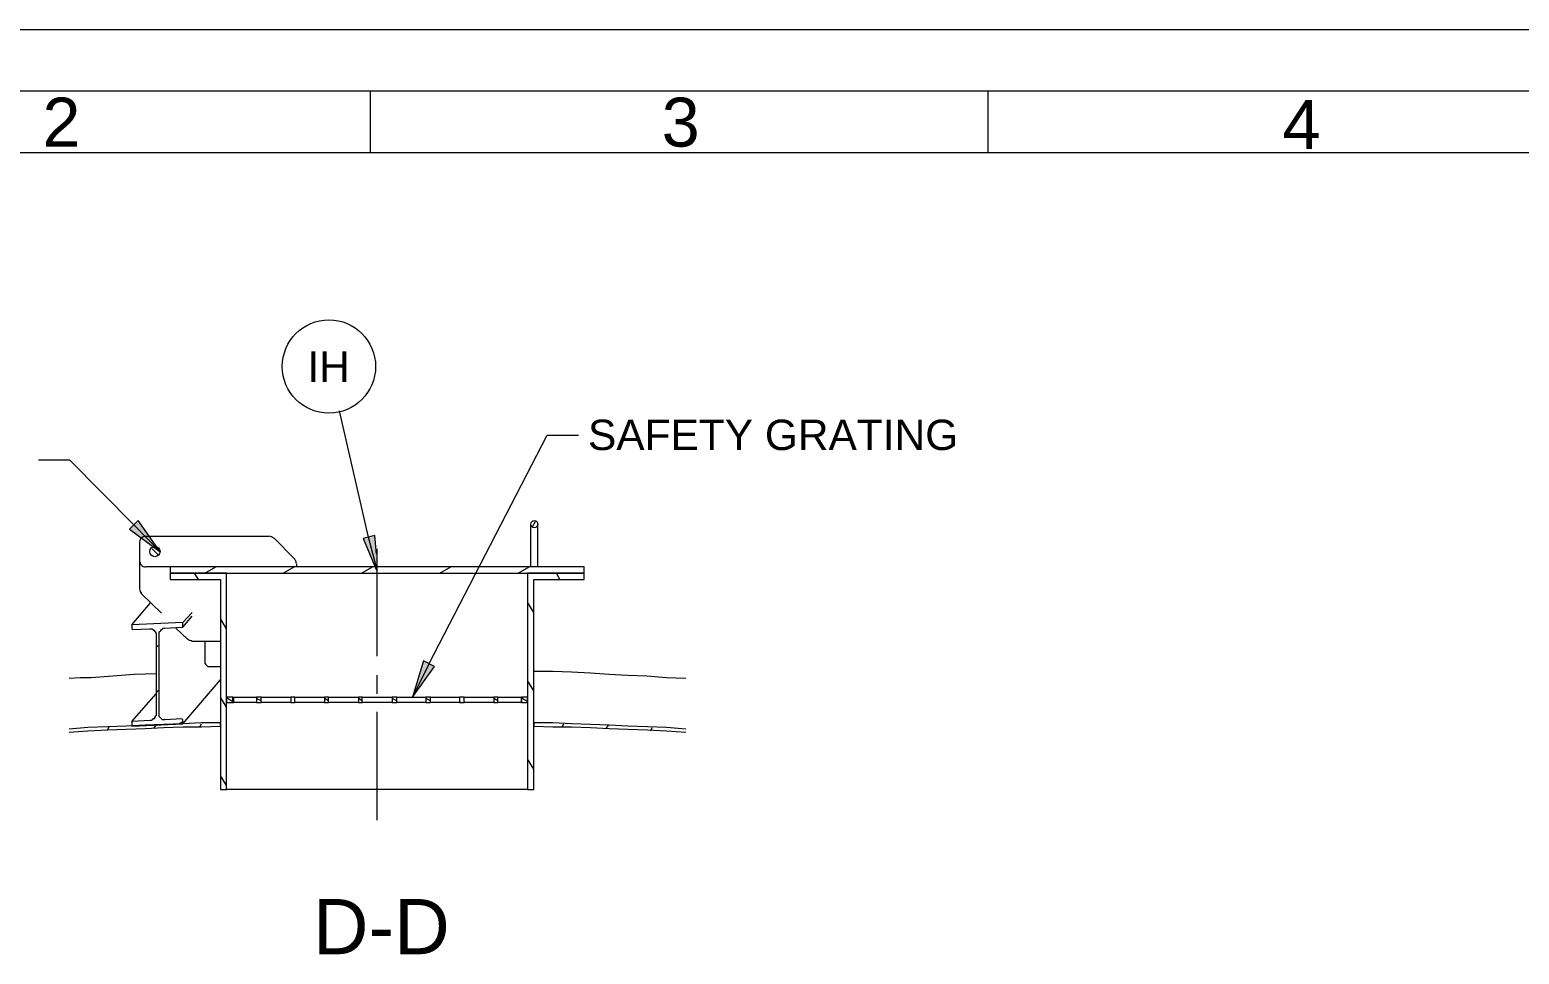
# Model space of a CAD drawing. Header units: millimetres. Extents: x 0 to 62767, y -13570 to 23963.
# Drawn here: x 2937 to 6556, y 15571 to 17817 of the extents above; entities that cross this region are included whole.
import ezdxf

# ---------------------------------------------------------------- set-up
doc = ezdxf.new("R2010")
doc.units = ezdxf.units.MM

msp = doc.modelspace()

# ---------------------------------------------------------------- hatches: boundary and pattern name
h = msp.add_hatch(color=7)
h.dxf.hatch_style = 2
h.paths.add_polyline_path([(3179.048, 16603.81), (3253.333, 16548.571), (3200, 16624.762)])
h = msp.add_hatch(color=7)
h.dxf.hatch_style = 2
h.paths.add_polyline_path([(3746.667, 16580.952), (3780.952, 16497.142), (3775.238, 16588.571)])
h = msp.add_hatch(color=7)
h.dxf.hatch_style = 2
h.paths.add_polyline_path([(3893.333, 16283.809), (3866.666, 16196.191), (3920, 16270.477)])

# ---------------------------------------------------------------- linework, layer by layer
at = {"color": 7, "lineweight": 0}
for points in [[(25226.665, 17817.142), (0, 17817.142)], [(449.524, 17668.572), (25076.19, 17668.572)], [(3763.809, 17668.572), (3763.809, 17518.095)], [(5264.762, 17668.572), (5264.762, 17518.095)], [(24927.618, 17518.095), (600, 17518.095)], [(3779.048, 16510.476), (3760, 16584.762), (3689.524, 16891.428)], [(3906.666, 16276.19), (4194.286, 16832.381), (4270.476, 16832.381)], [(3190.476, 16613.333), (3034.286, 16771.429), (2958.095, 16771.429)], [(3190.476, 16613.333), (3253.333, 16548.571)], [(4154.286, 16512.381), (4154.286, 16571.428), (4154.286, 16617.142)], [(4171.429, 16571.428), (4171.429, 16617.142)], [(3218.095, 16586.666), (3215.216, 16586.376), (3212.534, 16585.543), (3210.108, 16584.226), (3207.994, 16582.482), (3206.249, 16580.368), (3204.932, 16577.941), (3204.1, 16575.259), (3203.809, 16572.38)], [(3219.048, 16586.666), (3518.095, 16586.666)], [(3529.149, 16582.482), (3524.514, 16585.579), (3519.047, 16586.666)], [(3529.524, 16582.856), (3580.952, 16531.428)], [(3775.238, 16588.571), (3746.667, 16580.952)], [(3746.667, 16580.952), (3779.048, 16504.761)], [(3779.048, 16542.857), (3775.238, 16588.571)], [(3203.81, 16571.428), (3203.81, 16527.619)], [(3780.952, 16481.905), (3780.952, 16556.191)], [(4171.429, 16512.381), (4171.429, 16571.428)], [(3203.809, 16526.667), (3204.1, 16523.788), (3204.932, 16521.106), (3206.249, 16518.679), (3207.994, 16516.565), (3210.108, 16514.821), (3212.534, 16513.504), (3215.216, 16512.671), (3218.095, 16512.381)], [(3203.81, 16527.619), (3203.81, 16459.047)], [(3278.095, 16512.381), (3219.048, 16512.381)], [(3584.762, 16520.952), (3583.674, 16526.419), (3580.578, 16531.053)], [(3584.762, 16520), (3584.762, 16512.381)], [(4146.666, 15971.429), (3415.238, 15971.429), (3415.238, 16497.142), (3278.095, 16497.142), (3278.095, 16481.905), (3400, 16481.905), (3400, 15971.429), (3415.238, 15971.429)], [(3780.952, 16295.238), (3780.952, 16481.905)], [(3203.809, 16458.097), (3204.896, 16452.63), (3207.993, 16447.995)], [(3257.143, 16400), (3207.619, 16447.619)], [(3184.762, 16371.428), (3230.476, 16424.762)], [(3308.571, 16377.143), (3331.429, 16401.904)], [(3308.571, 16367.619), (3308.571, 16377.143), (3184.762, 16371.428), (3184.762, 16363.809)], [(3184.762, 16363.809), (3184.762, 16361.904), (3186.667, 16360)], [(3186.667, 16360), (3228.571, 16361.904)], [(3228.571, 16361.904), (3232.381, 16361.904), (3234.286, 16361.904), (3236.191, 16360), (3240, 16358.095), (3240, 16356.191), (3241.905, 16354.285), (3243.81, 16350.476), (3243.81, 16348.571)], [(3251.429, 16348.571), (3251.429, 16352.381), (3251.429, 16354.285), (3253.333, 16356.191), (3255.238, 16358.095), (3257.143, 16360), (3259.048, 16361.904), (3260.952, 16363.809), (3264.762, 16363.809)], [(3264.762, 16363.809), (3306.667, 16365.715)], [(3320, 16337.142), (3291.429, 16363.809)], [(3306.667, 16365.715), (3308.571, 16365.715), (3308.571, 16367.619)], [(3308.571, 16365.715), (3331.429, 16392.38)], [(3243.81, 16348.571), (3243.81, 16154.285)], [(3251.429, 16154.285), (3251.429, 16348.571)], [(3320.373, 16337.518), (3325.008, 16334.421), (3330.475, 16333.333)], [(3400, 16331.428), (3329.524, 16331.428)], [(3361.905, 16331.428), (3361.905, 16283.809)], [(3032.381, 16241.904), (3059.047, 16243.81), (3085.714, 16243.81), (3139.048, 16247.619), (3190.476, 16251.428), (3243.81, 16253.332)], [(3361.905, 16283.809), (3361.905, 16279.999), (3361.905, 16278.095), (3363.809, 16276.19), (3365.714, 16274.286), (3367.619, 16272.381), (3369.524, 16270.477), (3371.429, 16270.477), (3375.238, 16270.477)], [(3375.238, 16270.477), (3400, 16270.477)], [(3906.666, 16276.19), (3866.666, 16196.191)], [(4161.905, 16259.047), (4207.619, 16259.047), (4253.333, 16257.143), (4299.048, 16255.238), (4344.762, 16251.428), (4390.476, 16249.523), (4436.19, 16247.619), (4483.809, 16243.81), (4531.429, 16241.904)], [(3308.571, 16131.429), (3400, 16238.095)], [(3780.952, 16203.809), (3780.952, 16249.523)], [(3184.762, 16137.142), (3243.81, 16203.809)], [(3430.476, 16196.191), (3432.381, 16196.191)], [(3430.476, 16182.857), (3432.381, 16182.857)], [(3432.381, 16182.857), (3432.381, 16196.191)], [(3432.381, 16196.191), (3487.619, 16196.191)], [(3487.619, 16182.857), (3432.381, 16182.857)], [(3499.048, 16196.191), (3571.429, 16196.191)], [(3571.429, 16182.857), (3499.048, 16182.857)], [(3580.952, 16196.191), (3653.333, 16196.191)], [(3653.333, 16182.857), (3580.952, 16182.857)], [(3662.857, 16196.191), (3735.238, 16196.191)], [(3735.238, 16182.857), (3662.857, 16182.857)], [(3744.762, 16196.191), (3817.143, 16196.191)], [(3817.143, 16182.857), (3744.762, 16182.857)], [(3828.571, 16196.191), (3899.047, 16196.191)], [(3899.047, 16182.857), (3828.571, 16182.857)], [(3910.476, 16196.191), (3980.952, 16196.191)], [(3980.952, 16182.857), (3910.476, 16182.857)], [(3992.381, 16196.191), (4064.762, 16196.191)], [(4064.762, 16182.857), (3992.381, 16182.857)], [(4074.286, 16196.191), (4131.429, 16196.191)], [(4131.429, 16182.857), (4074.286, 16182.857)], [(4131.429, 16182.857), (4131.429, 16196.191)], [(3243.81, 16154.285), (3243.81, 16150.476), (3241.905, 16148.572), (3240, 16146.666), (3240, 16142.857), (3236.191, 16142.857), (3234.286, 16140.952), (3232.381, 16139.047), (3228.571, 16139.047)], [(3264.762, 16140.952), (3260.952, 16140.952), (3259.048, 16140.952), (3257.143, 16142.857), (3255.238, 16144.762), (3253.333, 16146.666), (3251.429, 16148.572), (3251.429, 16150.476), (3251.429, 16154.285)], [(3306.667, 16142.857), (3264.762, 16140.952)], [(3308.571, 16139.047), (3308.571, 16140.952), (3306.667, 16142.857)], [(3780.952, 15971.429), (3780.952, 16160)], [(3400, 16133.333), (3354.286, 16133.333), (3308.571, 16131.429), (3262.857, 16129.523), (3217.143, 16127.619), (3171.429, 16125.714), (3125.714, 16123.809), (3078.095, 16121.905), (3032.381, 16118.095)], [(3032.381, 16110.475), (3078.095, 16114.286), (3125.714, 16116.19), (3171.429, 16118.095), (3217.143, 16119.999), (3262.857, 16121.905), (3308.571, 16123.809), (3354.286, 16123.809), (3400, 16125.714)], [(3184.762, 16135.238), (3184.762, 16125.714), (3308.571, 16131.429), (3308.571, 16139.047)], [(3186.667, 16137.142), (3184.762, 16137.142), (3184.762, 16135.238)], [(3228.571, 16139.047), (3186.667, 16137.142)], [(3400, 16125.714), (3400, 16133.333)], [(4531.429, 16118.095), (4483.809, 16121.905), (4438.095, 16123.809), (4390.476, 16125.714), (4344.762, 16127.619), (4299.048, 16129.523), (4253.333, 16131.429), (4207.619, 16133.333), (4161.905, 16133.333)], [(4161.905, 16133.333), (4161.905, 16125.714)], [(4161.905, 16125.714), (4207.619, 16123.809), (4253.333, 16123.809), (4299.048, 16121.905), (4344.762, 16119.999), (4390.476, 16118.095), (4438.095, 16116.19), (4483.809, 16114.286), (4531.429, 16110.475)], [(3780.952, 15897.143), (3780.952, 15971.429)]]:
    msp.add_lwpolyline(points, dxfattribs=at)
for points in [[(3179.048, 16603.81), (3253.333, 16548.571), (3200, 16624.762)], [(4283.81, 16497.142), (4283.81, 16512.381), (3278.095, 16512.381), (3278.095, 16497.142)], [(4146.666, 16497.142), (4146.666, 15971.429), (4161.905, 15971.429), (4161.905, 16481.905), (4283.81, 16481.905), (4283.81, 16497.142)], [(3893.333, 16283.809), (3866.666, 16196.191), (3920, 16270.477)], [(3430.476, 16182.857), (3430.476, 16196.191), (3415.238, 16196.191), (3415.238, 16182.857)], [(3499.048, 16182.857), (3499.048, 16196.191), (3487.619, 16196.191), (3487.619, 16182.857)], [(3580.952, 16182.857), (3580.952, 16196.191), (3571.429, 16196.191), (3571.429, 16182.857)], [(3653.333, 16196.191), (3653.333, 16182.857), (3662.857, 16182.857), (3662.857, 16196.191)], [(3744.762, 16182.857), (3744.762, 16196.191), (3735.238, 16196.191), (3735.238, 16182.857)], [(3817.143, 16196.191), (3817.143, 16182.857), (3828.571, 16182.857), (3828.571, 16196.191)], [(3910.476, 16182.857), (3910.476, 16196.191), (3899.047, 16196.191), (3899.047, 16182.857)], [(3980.952, 16196.191), (3980.952, 16182.857), (3992.381, 16182.857), (3992.381, 16196.191)], [(4064.762, 16196.191), (4064.762, 16182.857), (4074.286, 16182.857), (4074.286, 16196.191)], [(4131.429, 16196.191), (4131.429, 16182.857), (4146.666, 16182.857), (4146.666, 16196.191)]]:
    msp.add_lwpolyline(points, close=True, dxfattribs=at)
at = {"color": 179, "lineweight": 0, "true_color": 0x1e1e47}
for points in [[(4158.095, 16609.523), (4165.714, 16622.857)], [(3249.524, 16540.952), (3234.286, 16556.191)], [(3361.905, 16497.142), (3388.571, 16512.381)], [(3552.381, 16497.142), (3579.048, 16512.381)], [(3742.857, 16497.142), (3769.524, 16512.381)], [(3933.333, 16497.142), (3960, 16512.381)], [(4123.81, 16497.142), (4150.476, 16512.381)], [(3346.667, 16481.905), (3337.143, 16497.142)], [(4224.762, 16481.905), (4217.143, 16497.142)], [(4161.905, 16401.904), (4146.666, 16426.666)], [(3415.238, 16361.904), (3400, 16386.667)], [(3243.81, 16318.096), (3251.429, 16321.905)], [(4161.905, 16211.428), (4146.666, 16236.19)], [(3243.81, 16207.619), (3251.429, 16213.333)], [(3415.238, 16171.428), (3400, 16196.191)], [(3430.476, 16184.761), (3415.238, 16194.285)], [(3499.048, 16186.667), (3487.619, 16192.381)], [(3580.952, 16194.285), (3577.143, 16196.191)], [(3662.857, 16186.667), (3653.333, 16192.381)], [(3744.762, 16186.667), (3735.238, 16192.381)], [(3828.571, 16186.667), (3817.143, 16192.381)], [(3910.476, 16186.667), (3899.047, 16192.381)], [(3984.762, 16182.857), (3980.952, 16182.857)], [(4074.286, 16186.667), (4064.762, 16192.381)], [(4146.666, 16184.761), (4131.429, 16194.285)], [(3125.714, 16116.19), (3129.524, 16123.809)], [(3238.095, 16119.999), (3243.81, 16127.619)], [(3299.048, 16131.429), (3308.571, 16137.142)], [(3350.476, 16123.809), (3354.286, 16131.429)], [(4230.476, 16123.809), (4234.286, 16131.429)], [(4337.143, 16119.999), (4342.857, 16127.619)], [(4445.714, 16114.286), (4449.524, 16121.905)], [(4161.905, 16020.952), (4146.666, 16045.713)], [(3415.238, 15980.952), (3400, 16005.714)]]:
    msp.add_lwpolyline(points, dxfattribs=at)
at = {"color": 7, "lineweight": 0}
for centre, radius in [((3663.809, 16999.047), 113.333), ((4162.857, 16616.19), 8.571), ((3240.953, 16549.523), 12.381)]:
    msp.add_circle(centre, radius, dxfattribs=at)

# ---------------------------------------------------------------- texts
at = {"color": 7, "attachment_point": 1}
for s, insert, char_height in [('{\\fArial|b0|i0|c0;2}', (2967.619, 17652.29), 118.95664), ('{\\fArial|b0|i0|c0;3}', (4472.381, 17652.29), 118.95664), ('{\\fArial|b0|i0|c0;4}', (5980.952, 17646.575), 118.95664), ('{\\fArial|b0|i0|c0;IH}', (3611.429, 17035.74), 73.83514), ('{\\fArial|b0|i0|c0;SAFETY GRATING}', (4293.333, 16870.025), 73.83514), ('{\\fArial|b0|i0|c0;D-D}', (3624.762, 15705.425), 133.99712)]:
    msp.add_mtext(s, dxfattribs=dict(at, insert=insert, char_height=char_height))

doc.saveas('drawing.dxf')
